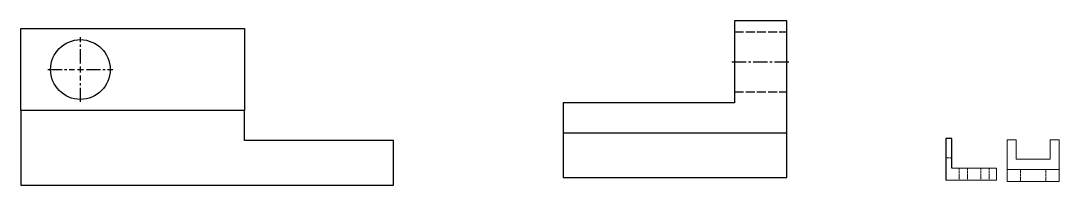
# Model space of a CAD drawing. Header units: millimetres. Extents: x 3344 to 5664, y 4091 to 4424.
# Drawn here: x 4270 to 5664, y 4095 to 4315 of the extents above; entities that cross this region are included whole.
import ezdxf

# ---------------------------------------------------------------- set-up
doc = ezdxf.new("R2010")
doc.units = ezdxf.units.MM
doc.linetypes.add('ACAD_ISO02W100', pattern=[15, 12, -3])
doc.linetypes.add('CENTER2', pattern=[28.575, 19.05, -3.175, 3.175, -3.175])
doc.layers.add('Dashed Line', color=7, linetype='ACAD_ISO02W100', plot=False)

# ---------------------------------------------------------------- blocks, each defined once
blk = doc.blocks.new('*U7')
at = {"color": 0, "linetype": 'CENTER2', "transparency": 16777216}
for p, q in [((0, 8), (0, 43.5)), ((-43.5, 0), (-8, 0)), ((8, 0), (43.5, 0)), ((0, -43.5), (0, -8))]:
    blk.add_line(p, q, dxfattribs=at)
at = {"color": 0, "linetype": 'Continuous', "transparency": 16777216}
for p, q in [((-4, 0), (4, 0)), ((0, -4), (0, 4))]:
    blk.add_line(p, q, dxfattribs=at)
blk = doc.blocks.new('*U8')
at = {"layer": 'Dashed Line', "color": 0, "linetype": 'CENTER2', "transparency": 16777216}
blk.add_line((-38.5, 0), (38.5, 0), dxfattribs=at)

msp = doc.modelspace()

# ---------------------------------------------------------------- linework, layer by layer
for p, q in [((5298.051, 4315.202), (5228.051, 4315.202)), ((5228.051, 4315.202), (5228.051, 4205.202)), ((5298.051, 4105.202), (5298.051, 4315.202)), ((4270.308, 4194.933), (4270.308, 4304.933)), ((4270.308, 4304.933), (4570.308, 4304.933)), ((4570.308, 4304.933), (4570.308, 4194.933)), ((4570.308, 4194.933), (4270.308, 4194.933)), ((4270.308, 4194.933), (4270.308, 4094.933)), ((4570.308, 4154.933), (4570.308, 4194.933)), ((5228.051, 4205.202), (4998.051, 4205.202)), ((4998.051, 4205.202), (4998.051, 4105.202)), ((4770.308, 4154.933), (4570.308, 4154.933)), ((4770.308, 4094.933), (4770.308, 4154.933)), ((4998.051, 4165.202), (5298.051, 4165.202)), ((5519.497, 4157.639), (5511.497, 4157.639)), ((5511.497, 4157.639), (5511.497, 4101.639)), ((5519.497, 4117.639), (5519.497, 4157.639)), ((4998.051, 4105.202), (5298.051, 4105.202)), ((4270.308, 4094.933), (4770.308, 4094.933))]:
    msp.add_line(p, q)
at = {"lineweight": 5, "ltscale": 0.25}
for p, q in [((5593.655, 4155.848), (5593.655, 4099.848)), ((5605.655, 4155.848), (5593.655, 4155.848)), ((5605.655, 4129.848), (5605.655, 4155.848)), ((5605.655, 4155.848), (5605.655, 4153.848)), ((5663.655, 4155.848), (5651.655, 4155.848)), ((5651.655, 4155.848), (5651.655, 4129.848)), ((5663.655, 4099.848), (5663.655, 4155.848)), ((5651.655, 4129.848), (5605.655, 4129.848)), ((5579.497, 4117.639), (5519.497, 4117.639)), ((5579.497, 4101.639), (5579.497, 4117.639)), ((5663.655, 4115.848), (5593.655, 4115.848)), ((5511.497, 4101.639), (5579.497, 4101.639)), ((5593.655, 4099.848), (5663.655, 4099.848))]:
    msp.add_line(p, q, dxfattribs=at)
msp.add_circle((4350.308, 4249.933), 40)
at = {"layer": 'Dashed Line'}
for p, q in [((5228.051, 4300.202), (5298.051, 4300.202)), ((5228.051, 4220.202), (5298.051, 4220.202))]:
    msp.add_line(p, q, dxfattribs=at)
at = {"layer": 'Dashed Line', "lineweight": 5, "ltscale": 0.25}
for p, q in [((5519.497, 4131.639), (5511.497, 4131.639)), ((5529.497, 4117.639), (5529.497, 4101.639)), ((5540.497, 4117.639), (5540.497, 4101.639)), ((5558.497, 4117.639), (5558.497, 4101.639)), ((5569.497, 4117.639), (5569.497, 4101.639)), ((5611.655, 4099.848), (5611.655, 4115.848)), ((5645.655, 4099.848), (5645.655, 4115.848))]:
    msp.add_line(p, q, dxfattribs=at)

# ---------------------------------------------------------------- block references
at = {"linetype": 'CENTER2'}
msp.add_blockref('*U7', (4350.308, 4249.933), dxfattribs=at)
at = {"layer": 'Dashed Line', "linetype": 'CENTER2'}
msp.add_blockref('*U8', (5263.051, 4260.202), dxfattribs=at)

doc.saveas('drawing.dxf')
